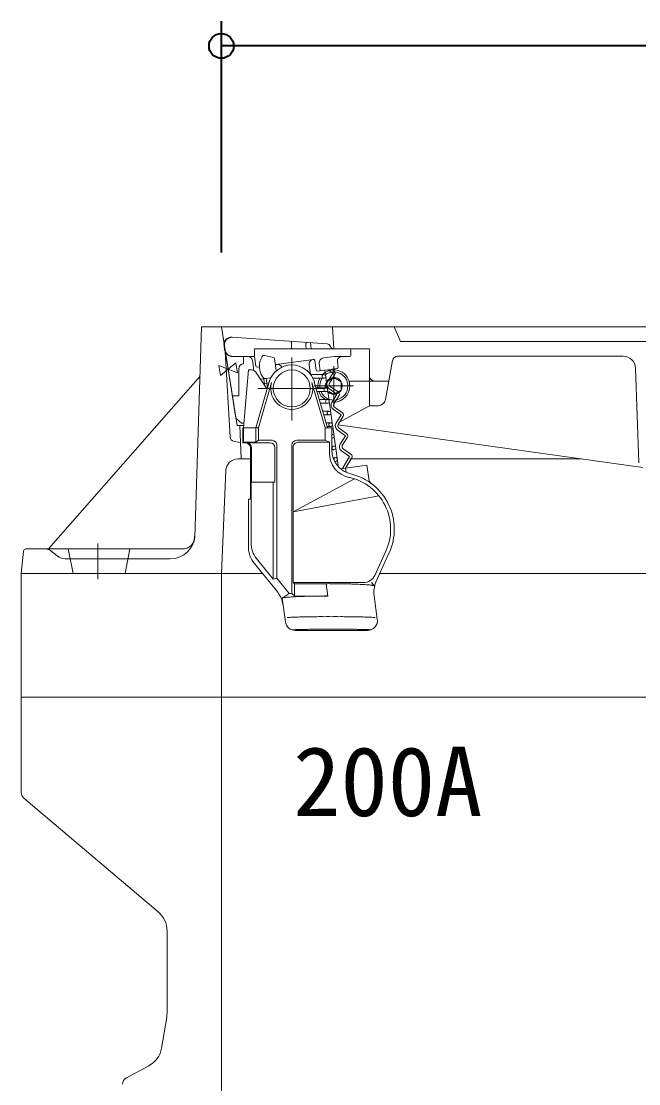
# Model space of a CAD drawing. Units: millimetres at full size, sheet at 1:20; details may follow other scales. Extents: x -5952 to 5966, y -3160 to 3160.
# Drawn here: x -3574.8 to -3324.8, y 612.6 to 1042.9 of the extents above; entities that cross this region are included whole.
import ezdxf
from ezdxf.enums import TextEntityAlignment as Align

# ---------------------------------------------------------------- set-up
doc = ezdxf.new("R2010")
doc.units = ezdxf.units.MM
doc.header["$LTSCALE"] = 20
doc.header["$PDMODE"] = 32
doc.header["$PDSIZE"] = 10
for name, color, linetype, lineweight in [('0-5_TEMP01', 3, 'Continuous', 18), ('0-7_躯体', 7, 'Continuous', 9), ('0-C_寸法', 1, 'Continuous', 40)]:
    doc.layers.add(name, color=color, linetype=linetype, lineweight=lineweight)
doc.layers.add('0-D_注釈', color=1, linetype='Continuous')
doc.styles.add('ＭＳ ゴシック', font='')
doc.styles.get('ＭＳ ゴシック').set_extended_font_data('MS Gothic')

msp = doc.modelspace()

# ---------------------------------------------------------------- linework, layer by layer
at = {"layer": '0-5_TEMP01'}
for p, q in [((-3465.26, 906.65), (-3465.26, 881.16)), ((-3448.27, 903.16), (-3448.27, 887.16)), ((-3456.26, 895.16), (-3440.26, 895.16)), ((-3478.98, 894.16), (-3451.81, 894.16)), ((-3543.76, 831.36), (-3543.76, 816.98)), ((-3574.76, 769.16), (-2912.76, 769.16))]:
    msp.add_line(p, q, dxfattribs=at)
at = {"layer": '0-7_躯体'}
for p, q in [((-3501.77, 919.16), (-3504.48, 834)), ((-3501.77, 919.16), (-2985.77, 919.16)), ((-2993.77, 919.16), (-3493.76, 919.16)), ((-3487.43, 879.16), (-3493.76, 919.16)), ((-3487.91, 882.16), (-3493.76, 919.16)), ((-3448.77, 919.16), (-3448.27, 910.16)), ((-3423.77, 919.16), (-3421.26, 913.16)), ((-3450.95, 912.22), (-3489.52, 914.91)), ((-3465.38, 912.12), (-3465.36, 912.39)), ((-3465.34, 912.72), (-3465.34, 912.86)), ((-3459.51, 912.21), (-3459.49, 912.36)), ((-3459.51, 912.04), (-3459.51, 912.21)), ((-3081.27, 913.16), (-3421.26, 913.16)), ((-3492.45, 909.73), (-3492.69, 911.5)), ((-3492.3, 909.73), (-3492.54, 911.49)), ((-3492.18, 909.16), (-3490.25, 874.59)), ((-3480.4, 910.15), (-3480.4, 907.15)), ((-3441.71, 910.15), (-3480.4, 910.15)), ((-3465.4, 911.73), (-3465.38, 912.12)), ((-3465.4, 911.73), (-3465.4, 910.15)), ((-3459.54, 911.58), (-3459.52, 911.87)), ((-3459.54, 911.58), (-3459.41, 910.15)), ((-3459.52, 911.87), (-3459.51, 912.04)), ((-3457.62, 911.5), (-3457.45, 910.15)), ((-3448.27, 910.16), (-3433.76, 910.16)), ((-3441.41, 907.45), (-3441.41, 909.85)), ((-3433.76, 910.16), (-3433.76, 887.16)), ((-3480.4, 907.15), (-3489.47, 907.15)), ((-3484.76, 907.16), (-3484.76, 904.16)), ((-3481.2, 905.42), (-3480.64, 901.43)), ((-3480.4, 907.15), (-3479.85, 903.17)), ((-3476.24, 907.5), (-3472.63, 906.72)), ((-3472.24, 906.31), (-3471.55, 901.39)), ((-3471.59, 903.83), (-3456.54, 905.94)), ((-3471.59, 903.83), (-3471.39, 903.86)), ((-3458.24, 903.68), (-3457.7, 899.89)), ((-3455.98, 905.52), (-3455.41, 901.55)), ((-3454.14, 904.26), (-3453.72, 901.29)), ((-3452.43, 906.52), (-3447.96, 907.15)), ((-3447.96, 907.15), (-3441.71, 907.15)), ((-3446.8, 904.87), (-3446.5, 902.81)), ((-3424.43, 905.51), (-3427.32, 889.62)), ((-3331.1, 907.16), (-3422.46, 907.16)), ((-3486.76, 902.16), (-3486.76, 891.16)), ((-3484.76, 878.16), (-3482.76, 901.66)), ((-3484.76, 878.16), (-3482.76, 901.66)), ((-3482.76, 901.66), (-3481.53, 901.66)), ((-3482.76, 901.66), (-3481.53, 901.66)), ((-3475.25, 893.85), (-3479.87, 900.77)), ((-3479.28, 902.75), (-3478.4, 902.87)), ((-3457.61, 899.83), (-3452.38, 899.78)), ((-3446.93, 902.24), (-3454.85, 901.13)), ((-3451.87, 901.52), (-3446.47, 863.1)), ((-3448.71, 900.29), (-3450.8, 896.87)), ((-3450.7, 901.7), (-3448.71, 900.29)), ((-3447.86, 899.77), (-3449.95, 896.35)), ((-3449.27, 901.92), (-3448.13, 901.1)), ((-3326.11, 902.33), (-3324.83, 864.09)), ((-3563.77, 829.16), (-3502.4, 899.16)), ((-3479.76, 878.16), (-3474.39, 896.79)), ((-3478.76, 878.16), (-3473.43, 896.53)), ((-3473.7, 898.48), (-3477.97, 897.88)), ((-3476.72, 896.05), (-3474.5, 896.39)), ((-3476.63, 898.03), (-3476.3, 895.69)), ((-3476.3, 895.68), (-3476.39, 895.57)), ((-3475.64, 898.18), (-3475.11, 894.38)), ((-3475.25, 893.85), (-3474.39, 896.79)), ((-3451.77, 878.16), (-3457.11, 896.53)), ((-3456.75, 898.34), (-3452.17, 898.3)), ((-3450.77, 878.15), (-3456.14, 896.79)), ((-3448.27, 898.59), (-3451.27, 896.86)), ((-3451.27, 896.86), (-3451.27, 894.35)), ((-3449.68, 895.01), (-3446.41, 892.67)), ((-3448.27, 898.59), (-3445.26, 896.86)), ((-3445.26, 896.86), (-3445.26, 893.46)), ((-3442.18, 897.16), (-3426.19, 897.16)), ((-3431.77, 897.16), (-3425.95, 897.16)), ((-3489.33, 891.16), (-3486.76, 891.16)), ((-3455.43, 894.37), (-3451.62, 894.34)), ((-3455.02, 892.88), (-3451.4, 892.86)), ((-3448.27, 891.73), (-3450.27, 892.89)), ((-3448.27, 891.73), (-3445.26, 893.46)), ((-3446.15, 891.34), (-3448.24, 887.92)), ((-3454.07, 889.66), (-3450.95, 889.63)), ((-3453.63, 888.17), (-3450.74, 888.15)), ((-3447.96, 886.59), (-3444.7, 884.25)), ((-3433.76, 887.16), (-3446.17, 880.34)), ((-3433.76, 887.16), (-3430.27, 887.16)), ((-3485.59, 880.15), (-3487.91, 882.16)), ((-3452.71, 884.95), (-3450.3, 884.93)), ((-3452.28, 883.46), (-3450.09, 883.45)), ((-3448.55, 885.77), (-3445.28, 883.44)), ((-3445.28, 883.44), (-3447.38, 880.02)), ((-3444.43, 882.91), (-3446.52, 879.49)), ((-3487.43, 879.16), (-3484.64, 879.16)), ((-3486.27, 879.16), (-3485.77, 865.66)), ((-3485.59, 880.16), (-3484.57, 880.16)), ((-3485.13, 878.16), (-3478.76, 878.16)), ((-3485.13, 878.16), (-3485.13, 872.1)), ((-3485.13, 878.16), (-3485.13, 872.1)), ((-3484.76, 878.16), (-3484.76, 872.35)), ((-3479.76, 878.16), (-3479.76, 872.35)), ((-3478.76, 878.16), (-3478.76, 873.16)), ((-3451.77, 878.16), (-3449.01, 878.16)), ((-3451.77, 878.16), (-3451.77, 873.16)), ((-3451.36, 880.24), (-3449.63, 880.23)), ((-3450.91, 878.75), (-3449.43, 878.75)), ((-3449.01, 878.16), (-3449.01, 869.23)), ((-3446.49, 879.4), (-3323.11, 862.17)), ((-3446.25, 878.15), (-3442.99, 875.83)), ((-3446.84, 877.35), (-3443.57, 875.01)), ((-3443.57, 875.01), (-3445.66, 871.59)), ((-3442.71, 874.49), (-3444.81, 871.06)), ((-3488.59, 872.72), (-3486.01, 872.3)), ((-3484.76, 872.35), (-3485.13, 872.1)), ((-3484.01, 872.1), (-3485.13, 872.1)), ((-3479.76, 872.35), (-3484.76, 872.35)), ((-3474.13, 872.16), (-3483.76, 872.16)), ((-3482.02, 870.1), (-3482.02, 849.36)), ((-3481.59, 870.16), (-3481.59, 856.16)), ((-3478.76, 873.16), (-3479.76, 872.35)), ((-3473.27, 873.16), (-3478.76, 873.16)), ((-3472.13, 870.16), (-3472.13, 856.16)), ((-3471.26, 871.16), (-3471.26, 817.33)), ((-3465.26, 871.16), (-3465.26, 811.16)), ((-3464.76, 870.34), (-3464.64, 844.15)), ((-3451.77, 873.16), (-3463.27, 873.16)), ((-3450.01, 872.35), (-3462.77, 872.35)), ((-3449, 870.82), (-3448.31, 870.82)), ((-3449, 869.35), (-3448.1, 869.34)), ((-3444.53, 869.73), (-3441.28, 867.39)), ((-3486.98, 865.65), (-3481.99, 865.65)), ((-3448.51, 866.13), (-3447.65, 866.11)), ((-3445.12, 868.91), (-3441.86, 866.58)), ((-3441.86, 866.58), (-3444.64, 862.03)), ((-3441, 866.06), (-3443.58, 861.84)), ((-3441.77, 865.65), (-3348.05, 865.65)), ((-3493.76, 819.16), (-3491.97, 860.87)), ((-3447.89, 864.63), (-3447.44, 864.63)), ((-3434.86, 863.08), (-3445.45, 861.59)), ((-3445.45, 861.58), (-3443.58, 861.84)), ((-3444.64, 862.03), (-3444.57, 861.72)), ((-3443.58, 861.84), (-3443.24, 860.17)), ((-3434.86, 863.08), (-3434.08, 857.5)), ((-3439.84, 857.51), (-3464.64, 844.16)), ((-3482.02, 856.16), (-3472.13, 856.16)), ((-3481.77, 856.16), (-3481.77, 831.62)), ((-3472.76, 856.16), (-3472.76, 816.97)), ((-3482.76, 849.36), (-3482.02, 849.36)), ((-3482.76, 849.36), (-3482.76, 829.68)), ((-3430.07, 850.7), (-3464.64, 844.16)), ((-3464.64, 844.16), (-3464.64, 815.53)), ((-3573.85, 828.26), (-3574.76, 819.15)), ((-3572.86, 829.16), (-3509.48, 829.16)), ((-3562.94, 828.5), (-3560.13, 826.25)), ((-3555.77, 829.16), (-3553.76, 819.16)), ((-3530.77, 829.16), (-3532.76, 819.15)), ((-3431.69, 818.45), (-3427.22, 828.2)), ((-3431.2, 815.68), (-3425.78, 827.74)), ((-3425.86, 827.57), (-3425.82, 827.66)), ((-3557.01, 825.16), (-3514.45, 825.16)), ((-3470.97, 811.59), (-3480.53, 823.39)), ((-3472.76, 816.97), (-3479.53, 825.33)), ((-3574.76, 819.15), (-3574.76, 769.16)), ((-3574.76, 819.15), (-3477.2, 819.15)), ((-3493.76, 819.15), (-3493.76, 769.16)), ((-3429.53, 819.15), (-2993.77, 819.15)), ((-3471.26, 817.33), (-3472.76, 816.97)), ((-3466.26, 811.16), (-3471.26, 817.33)), ((-3464.19, 815.09), (-3464.64, 815.53)), ((-3436.23, 815.53), (-3464.64, 815.53)), ((-3464.19, 815.09), (-3464.19, 810.18)), ((-3451.34, 815.09), (-3464.19, 815.09)), ((-3451.34, 815.09), (-3450.64, 810.09)), ((-3433.03, 815.53), (-3431.88, 814.16)), ((-3466.26, 811.16), (-3469.19, 809.16)), ((-3469.19, 809.16), (-3467.85, 799.6)), ((-3450.64, 810.09), (-3464.09, 810.09)), ((-3431.97, 810.2), (-3430.64, 800.71)), ((-3463.88, 796.16), (-3434.6, 796.16)), ((-3574.76, 769.16), (-3243.76, 769.16)), ((-3574.76, 769.16), (-3574.76, 730.57)), ((-3493.76, 769.16), (-3493.76, 569.15)), ((-3573.68, 728.26), (-3519.36, 682.16)), ((-3515.76, 674.47), (-3515.76, 640.99)), ((-3515.9, 639.34), (-3517.95, 627.02)), ((-3523.12, 619.84), (-3532.18, 615))]:
    msp.add_line(p, q, dxfattribs=at)
for points in [[(-3492.54, 911.49), (-3492.56, 911.65), (-3492.57, 911.81), (-3492.57, 911.97), (-3492.56, 912.13), (-3492.55, 912.3), (-3492.52, 912.45), (-3492.48, 912.61), (-3492.44, 912.76), (-3492.39, 912.92), (-3492.33, 913.07), (-3492.26, 913.22), (-3492.19, 913.36), (-3492.11, 913.5), (-3492.02, 913.63), (-3491.92, 913.77), (-3491.81, 913.89), (-3491.71, 914.01), (-3491.59, 914.12), (-3491.47, 914.23), (-3491.34, 914.33), (-3491.2, 914.41), (-3491.07, 914.5), (-3490.92, 914.57), (-3490.78, 914.64), (-3490.63, 914.71), (-3490.48, 914.76), (-3490.33, 914.8), (-3490.16, 914.85), (-3490.01, 914.87), (-3489.84, 914.89), (-3489.68, 914.9), (-3489.52, 914.9), (-3489.36, 914.89)], [(-3465.36, 912.39), (-3465.35, 912.64), (-3465.34, 912.72)], [(-3465.34, 912.86), (-3465.34, 912.98), (-3465.33, 913.03), (-3465.33, 913.07), (-3465.33, 913.11), (-3465.33, 913.14), (-3465.33, 913.17), (-3465.33, 913.2), (-3465.33, 913.21), (-3465.34, 913.23)], [(-3459.49, 912.36), (-3459.49, 912.5), (-3459.49, 912.56), (-3459.49, 912.61), (-3459.49, 912.66), (-3459.49, 912.7), (-3459.49, 912.74), (-3459.49, 912.76), (-3459.49, 912.79), (-3459.49, 912.81), (-3459.49, 912.81), (-3459.49, 912.82)], [(-3457.62, 911.5), (-3457.62, 911.59), (-3457.61, 911.69), (-3457.61, 911.78), (-3457.61, 911.87), (-3457.62, 911.96), (-3457.62, 912.04), (-3457.63, 912.12), (-3457.63, 912.19), (-3457.64, 912.26), (-3457.64, 912.33), (-3457.65, 912.39), (-3457.66, 912.44), (-3457.67, 912.5), (-3457.69, 912.55), (-3457.7, 912.59), (-3457.71, 912.62), (-3457.72, 912.65), (-3457.74, 912.67), (-3457.76, 912.68), (-3457.77, 912.7), (-3457.78, 912.7)], [(-3489.32, 907.15), (-3489.48, 907.15), (-3489.64, 907.16), (-3489.8, 907.18), (-3489.95, 907.22), (-3490.11, 907.25), (-3490.26, 907.3), (-3490.41, 907.35), (-3490.56, 907.41), (-3490.7, 907.48), (-3490.84, 907.56), (-3490.98, 907.64), (-3491.11, 907.73), (-3491.23, 907.84), (-3491.35, 907.93), (-3491.47, 908.05), (-3491.58, 908.16), (-3491.68, 908.29), (-3491.77, 908.41), (-3491.86, 908.55), (-3491.94, 908.68), (-3492.02, 908.83), (-3492.08, 908.97), (-3492.14, 909.12), (-3492.19, 909.27), (-3492.24, 909.42), (-3492.27, 909.58), (-3492.3, 909.73)], [(-3450.27, 894.2), (-3447, 891.87), (-3449.09, 888.44)], [(-3451.77, 873.16), (-3450.01, 872.35), (-3450.01, 867.92)], [(-3466.26, 811.16), (-3465.26, 811.16), (-3464.19, 810.18)]]:
    msp.add_lwpolyline(points, dxfattribs=at)
for points in [[(-3491.03, 901.98), (-3487.3, 900.54), (-3487.92, 904.5)], [(-3491.06, 901.98), (-3494.79, 903.41), (-3494.17, 899.46)]]:
    msp.add_lwpolyline(points, close=True, dxfattribs=at)
for centre, radius in [((-3465.26, 894.16), 7.5), ((-3452.28, 899.04), 0.75), ((-3451.51, 893.6), 0.75), ((-3450.85, 888.89), 0.75), ((-3450.19, 884.19), 0.75), ((-3449.53, 879.48), 0.75), ((-3448.21, 870.08), 0.75)]:
    msp.add_circle(centre, radius, dxfattribs=at)
for centre, radius, start, end in [((-3489.72, 911.91), 3, 86.027, 187.97), ((-3451.05, 910.73), 1.5, 17.799, 86.027), ((-3489.47, 910.15), 3, 187.97, 270), ((-3448.19, 911.65), 1.5, 197.799, 270), ((-3441.71, 909.85), 0.3, 0, 90), ((-3484.76, 902.16), 2, 90, 180), ((-3483.19, 905.15), 2, 8, 90), ((-3470.9, 903.15), 7.5, 148.67, 217.811), ((-3476.45, 906.53), 1, 77.776, 148.67), ((-3465.26, 894.16), 9.5, 16.083, 163.917), ((-3465.26, 894.16), 9.5, 16.083, 163.917), ((-3472.74, 906.24), 0.5, 8, 77.776), ((-3471.55, 903.53), 0.3, 98, 188), ((-3471.12, 901.88), 2, 27.333, 98), ((-3456.26, 903.97), 2, 97.953, 188), ((-3456.47, 905.45), 0.5, 8, 98), ((-3452.15, 904.54), 2, 98, 188), ((-3444.81, 905.15), 2, 90, 188), ((-3441.71, 907.45), 0.3, 270, 0), ((-3422.46, 905.16), 2, 90, 169.695), ((-3331.1, 902.16), 5, 1.909, 90), ((-3481.53, 899.66), 2, 33.755, 90), ((-3481.53, 899.66), 2, 33.755, 90), ((-3479.35, 903.24), 0.5, 188, 278), ((-3454.92, 901.62), 0.5, 188, 278), ((-3448.27, 895.16), 6.5, 0, 134.446), ((-3448.27, 895.16), 5.7, 0, 125.623), ((-3448.71, 900.29), 1, 328.57, 54.43), ((-3447, 902.74), 0.5, 278, 8), ((-3476.04, 899.16), 1, 217.811, 278), ((-3465.26, 894.16), 8.5, 163.8, 16.2), ((-3448.27, 895.16), 6.5, 150.768, 187.002), ((-3448.27, 895.16), 5.7, 146.362, 188.066), ((-3448.27, 895.16), 5.7, 203.548, 0), ((-3448.27, 895.16), 3.44, 0, 193.678), ((-3449.1, 895.82), 2, 148.57, 234.43), ((-3448.27, 895.16), 3.44, 221.95, 0), ((-3449.1, 895.82), 1, 148.57, 234.43), ((-3448.27, 895.16), 6.5, 270, 0), ((-3431.77, 899.16), 2, 180, 270), ((-3448.27, 895.16), 6.5, 200.437, 237.754), ((-3447, 891.87), 1, 328.57, 54.43), ((-3447.38, 887.4), 2, 148.57, 234.43), ((-3448.27, 895.16), 6.5, 262.384, 270), ((-3447.38, 887.4), 1, 148.57, 234.43), ((-3430.27, 890.16), 3, 270, 349.695), ((-3445.28, 883.44), 1, 328.57, 54.43), ((-3445.67, 878.97), 2, 148.57, 234.43), ((-3445.67, 878.97), 1, 148.57, 234.43), ((-3488.26, 874.7), 2, 183.194, 260.538), ((-3448.87, 874.78), 0.75, 0, 101.287), ((-3448.87, 874.78), 0.75, 259.249, 0), ((-3443.57, 875.01), 1, 328.57, 54.43), ((-3484.01, 870.1), 2, 0, 90), ((-3483.59, 870.16), 2, 0, 90), ((-3474.13, 870.16), 2, 0, 90), ((-3473.27, 871.16), 2, 0, 90), ((-3463.27, 871.16), 2, 90, 180), ((-3462.77, 870.35), 2, 90, 180.273), ((-3439.01, 869.23), 10, 180, 256.403), ((-3443.95, 870.55), 2, 148.57, 234.43), ((-3443.95, 870.55), 1, 148.57, 234.43), ((-3486.98, 860.65), 5, 90, 177.537), ((-3440.01, 867.92), 10, 180, 257.611), ((-3447.55, 865.38), 0.75, 0, 168.093), ((-3447.55, 865.38), 0.75, 239.403, 0), ((-3441.86, 866.58), 1, 328.57, 54.43), ((-3446.76, 837.16), 21.5, 335.368, 77.611), ((-3446.76, 837.16), 23, 335.368, 76.403), ((-3446.76, 837.16), 23, 335.368, 76.403), ((-3431.11, 857.91), 3, 188, 232.964), ((-3514.45, 835.16), 10, 270, 358.172), ((-3509.48, 834.15), 5, 270, 358.172), ((-3471.76, 831.62), 10, 180, 219.017), ((-3572.86, 828.15), 1, 90, 174.289), ((-3564.82, 826.16), 3, 51.34, 90), ((-3557.01, 830.16), 5, 231.34, 270), ((-3472.76, 829.68), 10, 180, 219.017), ((-3446.76, 837.16), 23, 335.478, 335.835), ((-3436.23, 820.53), 5, 270, 335.368), ((-3450.43, 795.78), 19.32, 87.0399, 92.6893), ((-3448.63, 795.95), 19.14, 86.7672, 92.4166), ((-3446.85, 796.3), 18.79, 86.4873, 92.1367), ((-3445.11, 796.81), 18.24, 86.1925, 91.8418), ((-3443.43, 797.5), 17.52, 85.8774, 91.5268), ((-3441.84, 798.34), 16.64, 85.5313, 91.1806), ((-3440.32, 799.34), 15.59, 85.1418, 90.7912), ((-3438.91, 800.48), 14.38, 84.6919, 90.3413), ((-3437.63, 801.76), 13.05, 84.1547, 89.804), ((-3436.48, 803.16), 11.59, 83.4875, 89.1369), ((-3435.46, 804.66), 10.01, 82.6183, 88.2676), ((-3434.6, 806.26), 8.34, 81.4081, 87.0575), ((-3433.91, 807.93), 6.6, 79.5786, 85.2279), ((-3433.38, 809.66), 4.8, 76.3917, 82.0411), ((-3433.03, 811.44), 3, 69.3541, 75.0034), ((-3422.07, 811.59), 10, 155.835, 188), ((-3432.84, 813.25), 1.32, 43.0396, 48.6889), ((-3432.82, 815), 1.28, 315.5435, 315.7157), ((-3432.82, 814.69), 1.08, 328.8597, 329.0318), ((-3432.81, 814.91), 1.21, 319.2614, 319.4335), ((-3432.82, 814.84), 1.18, 322.1671, 322.3392), ((-3432.82, 814.73), 1.11, 326.6525, 326.8246), ((-3432.82, 814.95), 1.25, 317.8248, 317.9969), ((-3432.8, 814.23), 0.92, 354.9442, 355.1163), ((-3432.81, 814.46), 0.98, 340.9263, 341.0984), ((-3432.8, 814.34), 0.94, 347.6492, 347.8213), ((-3432.8, 814.62), 1.04, 331.8738, 332.0459), ((-3432.81, 814.57), 1.02, 334.5942, 334.7664), ((-3432.8, 814.5), 0.99, 338.0052, 338.1773), ((-3432.8, 814.79), 1.14, 323.8496, 324.0217), ((-3432.8, 814.3), 0.94, 350.7516, 350.9237), ((-3432.8, 814.18), 0.93, 358.0663, 358.2385), ((-3432.8, 814.41), 0.965, 343.7247, 343.8968), ((-3478.74, 805.29), 10, 8, 39.017), ((-3468.23, 808.29), 1.3, 132.5353, 138.1352), ((-3468.27, 808.85), 0.985, 159.9388, 160.1692), ((-3468.27, 808.98), 0.945, 168.0428, 168.2731), ((-3467.33, 809.3), 1.88, 183.9394, 184.0056), ((-3467.33, 809.37), 1.88, 186.3071, 186.3733), ((-3467.35, 809.12), 1.84, 177.5474, 177.6136), ((-3467.35, 809.11), 1.84, 177.5474, 177.6136), ((-3467.35, 809.16), 1.84, 179.16, 179.2262), ((-3467.35, 808.32), 2.04, 154.8176, 154.8838), ((-3467.35, 809.21), 1.84, 180.7738, 180.84), ((-3468.26, 808.62), 1.08, 148.3806, 148.6109), ((-3468.27, 808.7), 1.04, 152.0304, 152.2607), ((-3467.35, 809.23), 1.84, 181.5804, 181.6467), ((-3467.35, 809.28), 1.84, 183.1914, 183.2576), ((-3467.35, 809.28), 1.84, 183.1914, 183.2576), ((-3468.26, 808.76), 1.01, 155.5803, 155.8106), ((-3468.27, 808.92), 0.96, 164.1227, 164.353), ((-3467.35, 809.25), 1.84, 182.3864, 182.4526), ((-3467.35, 809.32), 1.85, 184.7973, 184.8635), ((-3467.35, 809.35), 1.85, 185.5976, 185.6638), ((-3468.27, 809.06), 0.93, 172.9874, 173.2177), ((-3468.27, 809.13), 0.925, 177.5758, 177.8061), ((-3467.35, 809.37), 1.85, 186.3956, 186.4619), ((-3467.35, 809.42), 1.86, 187.984, 188.0502), ((-3468.25, 808.34), 1.26, 136.794, 137.0243), ((-3468.25, 808.42), 1.22, 139.6278, 139.8581), ((-3468.25, 808.49), 1.17, 142.138, 142.3684), ((-3468.25, 808.56), 1.12, 145.4548, 145.6852), ((-3467.37, 809.16), 1.81, 179.1484, 179.2147), ((-3468.24, 808.2), 1.38, 132.2423, 132.4726), ((-3468.25, 808.27), 1.31, 134.1946, 134.4249), ((-3468.23, 808.13), 1.43, 130.2266, 130.4569), ((-3468.23, 808.06), 1.49, 128.1393, 128.3696), ((-3468.05, 806.58), 2.88, 105.7104, 111.3103), ((-3467.72, 804.88), 4.61, 98.4134, 104.0133), ((-3467.22, 803.22), 6.33, 95.0974, 100.6972), ((-3466.56, 801.61), 8, 93.1853, 98.7852), ((-3465.74, 800.08), 9.6, 91.9288, 97.5287), ((-3464.79, 798.64), 11.11, 91.0221, 96.622), ((-3463.7, 797.3), 12.52, 90.3284, 95.9283), ((-3462.47, 796.06), 13.81, 89.768, 95.3679), ((-3461.14, 794.96), 14.97, 89.302, 94.9019), ((-3459.7, 793.99), 15.98, 88.8984, 94.4983), ((-3458.18, 793.17), 16.86, 88.5386, 94.1385), ((-3456.58, 792.5), 17.56, 88.2132, 93.8131), ((-3454.93, 791.98), 18.09, 87.9088, 93.5087), ((-3453.23, 791.63), 18.46, 87.6193, 93.2192), ((-3451.51, 791.45), 18.66, 87.3387, 92.9386), ((-3466.15, 794.31), 7.13, 89.1499, 98.2675), ((-3464.84, 791.74), 9.78, 87.9353, 97.0529), ((-3463.15, 789.41), 12.17, 87.2218, 96.3394), ((-3461.11, 787.38), 14.27, 86.7332, 95.8508), ((-3458.76, 785.7), 15.99, 86.3614, 95.479), ((-3456.19, 784.41), 17.32, 86.0555, 95.1731), ((-3453.44, 783.55), 18.21, 85.7868, 94.9044), ((-3450.59, 783.13), 18.64, 85.5369, 94.6545), ((-3447.71, 783.17), 18.6, 85.2918, 94.4094), ((-3444.87, 783.66), 18.09, 85.0401, 94.1577), ((-3442.14, 784.6), 17.12, 84.7662, 93.8838), ((-3439.61, 785.96), 15.72, 84.4516, 93.5692), ((-3437.31, 787.7), 13.93, 84.0639, 93.1815), ((-3435.33, 789.79), 11.78, 83.5475, 92.6651), ((-3434.6, 800.16), 4, 270, 8), ((-3433.69, 792.16), 9.34, 82.7771, 91.8947), ((-3432.45, 794.76), 6.66, 81.4127, 90.5303), ((-3463.88, 800.16), 4, 188, 270), ((-3464.18, 786.73), 9.72, 88.8042, 96.221), ((-3462.84, 784.8), 11.7, 88.1955, 95.6123), ((-3461.25, 783.07), 13.48, 87.7576, 95.1743), ((-3459.45, 781.56), 15.04, 87.4176, 94.8343), ((-3457.48, 780.29), 16.34, 87.1357, 94.5525), ((-3455.36, 779.28), 17.38, 86.8928, 94.3096), ((-3453.12, 778.57), 18.11, 86.6731, 94.0898), ((-3450.82, 778.14), 18.55, 86.4671, 93.8839), ((-3448.47, 778.02), 18.68, 86.2682, 93.6849), ((-3446.14, 778.2), 18.5, 86.0682, 93.4849), ((-3443.84, 778.67), 18, 85.8606, 93.2773), ((-3441.62, 779.45), 17.21, 85.6376, 93.0543), ((-3439.52, 780.49), 16.12, 85.3885, 92.8053), ((-3437.57, 781.81), 14.78, 85.099, 92.5157), ((-3435.82, 783.37), 13.18, 84.7445, 92.1612), ((-3434.28, 785.13), 11.36, 84.2814, 91.6982), ((-3571.76, 730.57), 3, 180, 230.195), ((-3525.77, 674.47), 10, 0, 50.194), ((-3525.77, 640.99), 10, 350.538, 0), ((-3527.82, 628.66), 10, 298.072, 350.538), ((-3530.77, 612.36), 3, 118.073, 180)]:
    msp.add_arc(centre, radius, start, end, dxfattribs=at)
at = {"layer": '0-C_寸法'}
for p, q in [((-3493.76, 949.16), (-3493.76, 1042.86)), ((-2993.77, 1032.86), (-3493.76, 1032.86))]:
    msp.add_line(p, q, dxfattribs=at)
msp.add_point((-3493.76, 1032.86), dxfattribs=at)

# ---------------------------------------------------------------- texts
at = {"layer": '0-D_注釈', "style": 'ＭＳ ゴシック'}
msp.add_text('200A', height=28.15, dxfattribs=at).set_placement((-3464.71, 712.53), align=Align.BOTTOM_LEFT)

doc.saveas('drawing.dxf')
